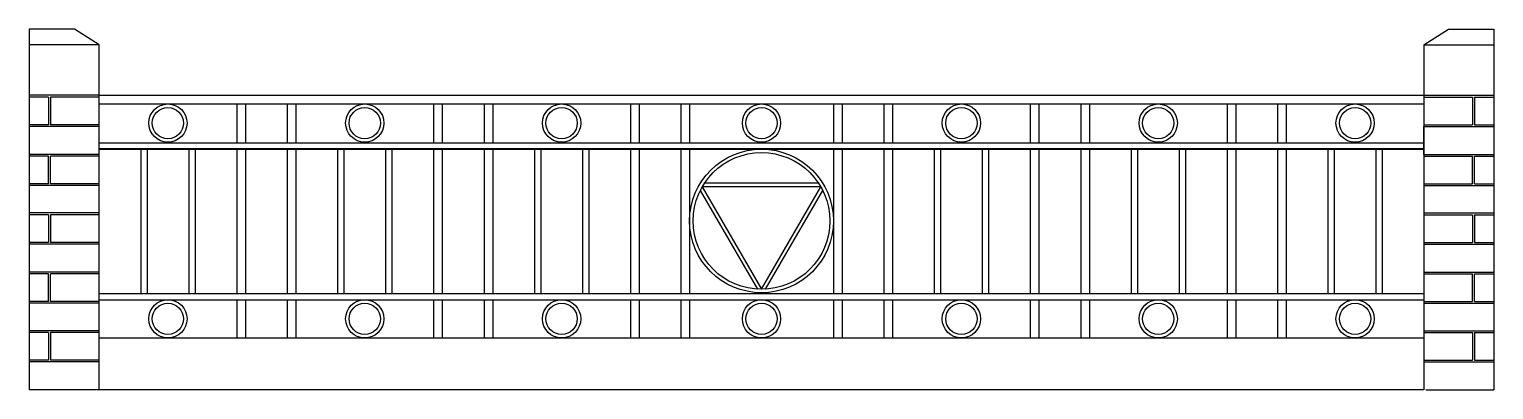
# Model space of a CAD drawing. Extents: x 175 to 4385, y 433 to 1471.
import ezdxf

# ---------------------------------------------------------------- set-up
doc = ezdxf.new("R2010")
doc.units = 0
doc.header["$LTSCALE"] = 0.85
doc.header["$MEASUREMENT"] = 0
for name, color, linetype in [('2', 2, 'CONTINUOUS'), ('3', 3, 'CONTINUOUS'), ('4', 4, 'CONTINUOUS'), ('7', 7, 'CONTINUOUS')]:
    doc.layers.add(name, color=color, linetype=linetype)

msp = doc.modelspace()

# ---------------------------------------------------------------- linework, layer by layer
at = {"layer": '2'}
for points in [[(304.8, 1470.5), (175, 1470.5)], [(375.5, 1425.9), (304.8, 1470.5)], [(4184.8, 1425.9), (4255.5, 1470.5)], [(4255.5, 1470.5), (4385.3, 1470.5)], [(4184.8, 1425.9), (4184.8, 433), (375.5, 433), (375.5, 1425.9)]]:
    msp.add_lwpolyline(points, dxfattribs=at)
at = {"layer": '3'}
for p, q in [((375.5, 1280.5), (175, 1280.5)), ((230.6, 1275.5), (175, 1275.5)), ((230.6, 1275.5), (230.6, 1195.5)), ((375.5, 1275.5), (235.6, 1275.5)), ((235.6, 1275.5), (235.6, 1195.5)), ((4184.8, 1280.5), (4385.3, 1280.5)), ((4184.8, 1275.5), (4324.7, 1275.5)), ((4324.7, 1275.5), (4324.7, 1195.5)), ((4329.7, 1275.5), (4385.3, 1275.5)), ((4329.7, 1275.5), (4329.7, 1195.5)), ((3052.8, 1255.5), (3052.8, 1143.5)), ((3077.8, 1255.5), (3077.8, 1143.5)), ((3197.8, 1255.5), (3197.8, 1143.5)), ((3222.8, 1255.5), (3222.8, 1143.5)), ((3618.8, 1255.5), (3618.8, 1143.5)), ((3643.8, 1255.5), (3643.8, 1143.5)), ((3763.8, 1255.5), (3763.8, 1143.5)), ((3788.8, 1255.5), (3788.8, 1143.5)), ((230.6, 1195.5), (175, 1195.5)), ((375.5, 1190.5), (175, 1190.5)), ((375.5, 1195.5), (235.6, 1195.5)), ((375.5, 1110.5), (375.5, 1190.5)), ((4184.8, 1195.5), (4324.7, 1195.5)), ((4184.8, 1190.5), (4385.3, 1190.5)), ((4184.8, 1110.5), (4184.8, 1190.5)), ((4329.7, 1195.5), (4385.3, 1195.5)), ((375.5, 1110.5), (175, 1110.5)), ((230.6, 1105.5), (175, 1105.5)), ((230.6, 1025.5), (230.6, 1105.5)), ((375.5, 1105.5), (235.6, 1105.5)), ((235.6, 1025.5), (235.6, 1105.5)), ((4184.8, 1110.5), (4385.3, 1110.5)), ((4184.8, 1105.5), (4324.7, 1105.5)), ((4324.7, 1025.5), (4324.7, 1105.5)), ((4329.7, 1105.5), (4385.3, 1105.5)), ((4329.7, 1025.5), (4329.7, 1105.5)), ((230.6, 1025.5), (175, 1025.5)), ((375.5, 1020.5), (175, 1020.5)), ((375.5, 1025.5), (235.6, 1025.5)), ((4184.8, 1025.5), (4324.7, 1025.5)), ((4184.8, 1020.5), (4385.3, 1020.5)), ((4329.7, 1025.5), (4385.3, 1025.5)), ((375.5, 941.8), (175, 941.8)), ((230.6, 936.8), (175, 936.8)), ((230.6, 936.8), (230.6, 856.8)), ((375.5, 936.8), (235.6, 936.8)), ((235.6, 936.8), (235.6, 856.8)), ((4184.8, 941.8), (4385.3, 941.8)), ((4184.8, 936.8), (4324.7, 936.8)), ((4324.7, 936.8), (4324.7, 856.8)), ((4329.7, 936.8), (4385.3, 936.8)), ((4329.7, 936.8), (4329.7, 856.8)), ((230.6, 856.8), (175, 856.8)), ((375.5, 851.8), (175, 851.8)), ((375.5, 856.8), (235.6, 856.8)), ((4184.8, 856.8), (4324.7, 856.8)), ((4184.8, 851.8), (4385.3, 851.8)), ((4329.7, 856.8), (4385.3, 856.8)), ((375.5, 771.8), (175, 771.8)), ((230.6, 766.8), (175, 766.8)), ((230.6, 686.8), (230.6, 766.8)), ((375.5, 766.8), (235.6, 766.8)), ((235.6, 686.8), (235.6, 766.8)), ((4184.8, 771.8), (4385.3, 771.8)), ((4184.8, 766.8), (4324.7, 766.8)), ((4324.7, 686.8), (4324.7, 766.8)), ((4329.7, 766.8), (4385.3, 766.8)), ((4329.7, 686.8), (4329.7, 766.8)), ((230.6, 686.8), (175, 686.8)), ((375.5, 681.8), (175, 681.8)), ((375.5, 686.8), (235.6, 686.8)), ((4184.8, 686.8), (4324.7, 686.8)), ((4184.8, 681.8), (4385.3, 681.8)), ((4329.7, 686.8), (4385.3, 686.8)), ((375.5, 603), (175, 603)), ((230.6, 598), (175, 598)), ((230.6, 598), (230.6, 518)), ((375.5, 598), (235.6, 598)), ((235.6, 598), (235.6, 518)), ((4184.8, 603), (4385.3, 603)), ((4184.8, 598), (4324.7, 598)), ((4324.7, 598), (4324.7, 518)), ((4329.7, 598), (4385.3, 598)), ((4329.7, 598), (4329.7, 518)), ((230.6, 518), (175, 518)), ((375.5, 513), (175, 513)), ((375.5, 518), (235.6, 518)), ((4184.8, 518), (4324.7, 518)), ((4184.8, 513), (4385.3, 513)), ((4329.7, 518), (4385.3, 518))]:
    msp.add_line(p, q, dxfattribs=at)
for points in [[(375.5, 1127.5), (4184.8, 1127.5)], [(2444.3, 1027.2), (2116, 1027.2)], [(2104.3, 1006.8), (2268.4, 722.5)], [(2291.9, 722.5), (2456.1, 1006.8)], [(2274.3, 712.2), (2274.4, 712.1)], [(2285.9, 712.1), (2286, 712.2)]]:
    msp.add_lwpolyline(points, dxfattribs=at)
msp.add_lwpolyline([(2280.2, 722.1), (2450.5, 1017.2), (2109.8, 1017.2)], close=True, dxfattribs=at)
for centre, radius in [((573.5, 1200.5), 55), ((573.5, 1200.5), 45), ((1139.5, 1200.5), 55), ((1139.5, 1200.5), 45), ((1705.5, 1200.5), 55), ((1705.5, 1200.5), 45), ((2280.2, 1200.5), 55), ((2280.2, 1200.5), 45), ((2854.8, 1200.5), 55), ((2854.8, 1200.5), 45), ((3420.8, 1200.5), 55), ((3420.8, 1200.5), 45), ((3986.8, 1200.5), 55), ((3986.8, 1200.5), 45), ((2280.2, 918.8), 196.7), ((573.5, 637.1), 55), ((573.5, 637.1), 45), ((1139.5, 637.1), 55), ((1139.5, 637.1), 45), ((1705.5, 637.1), 55), ((1705.5, 637.1), 45), ((2280.2, 637.1), 55), ((2280.2, 637.1), 45), ((2854.8, 637.1), 55), ((2854.8, 637.1), 45), ((3420.8, 637.1), 55), ((3420.8, 637.1), 45), ((3986.8, 637.1), 55), ((3986.8, 637.1), 45)]:
    msp.add_circle(centre, radius, dxfattribs=at)
at = {"layer": '4'}
for p, q in [((175, 1470.5), (175, 433)), ((4385.3, 1470.5), (4385.3, 433)), ((375.5, 582.1), (4184.8, 582.1)), ((375.5, 433), (175, 433)), ((4190.2, 433), (4385.3, 433))]:
    msp.add_line(p, q, dxfattribs=at)
at = {"layer": '7'}
for p, q in [((375.5, 1425.9), (175, 1425.9)), ((4184.8, 1425.9), (4385.3, 1425.9)), ((771.5, 1255.5), (771.5, 1143.5)), ((796.5, 1255.5), (796.5, 1143.5)), ((916.5, 1255.5), (916.5, 1143.5)), ((941.5, 1255.5), (941.5, 1143.5)), ((1337.5, 1255.5), (1337.5, 1143.5)), ((1362.5, 1255.5), (1362.5, 1143.5)), ((1482.5, 1255.5), (1482.5, 1143.5)), ((1507.5, 1255.5), (1507.5, 1143.5)), ((1903.5, 1255.5), (1903.5, 1143.5)), ((1928.5, 1255.5), (1928.5, 1143.5)), ((2048.5, 1255.5), (2048.5, 1143.5)), ((2073.5, 1255.5), (2073.5, 1143.5)), ((2486.8, 1255.5), (2486.8, 1143.5)), ((2511.8, 1255.5), (2511.8, 1143.5)), ((2631.8, 1255.5), (2631.8, 1143.5)), ((2656.8, 1255.5), (2656.8, 1143.5)), ((495.5, 1125.5), (495.5, 710.1)), ((513.5, 1125.5), (513.5, 710.1)), ((633.5, 1125.5), (633.5, 712.1)), ((651.5, 1125.5), (651.5, 712.1)), ((771.5, 1125.5), (771.5, 710.1)), ((796.5, 1125.5), (796.5, 710.1)), ((916.5, 1125.5), (916.5, 710.1)), ((941.5, 1125.5), (941.5, 710.1)), ((1061.5, 1125.5), (1061.5, 710.1)), ((1079.5, 1125.5), (1079.5, 710.1)), ((1199.5, 1125.5), (1199.5, 712.1)), ((1217.5, 1125.5), (1217.5, 712.1)), ((1337.5, 1125.5), (1337.5, 710.1)), ((1362.5, 1125.5), (1362.5, 710.1)), ((1482.5, 1125.5), (1482.5, 710.1)), ((1507.5, 1125.5), (1507.5, 710.1)), ((1627.5, 1125.5), (1627.5, 712.1)), ((1645.5, 1125.5), (1645.5, 712.1)), ((1765.5, 1125.5), (1765.5, 710.1)), ((1783.5, 1125.5), (1783.5, 710.1)), ((1903.5, 1125.5), (1903.5, 710.1)), ((1928.5, 1125.5), (1928.5, 710.1)), ((2048.5, 1125.5), (2048.5, 710.1)), ((2073.5, 1125.5), (2073.5, 710.1)), ((2486.8, 1125.5), (2486.8, 710.1)), ((2511.8, 1125.5), (2511.8, 710.1)), ((2631.8, 1125.5), (2631.8, 710.1)), ((2656.8, 1125.5), (2656.8, 710.1)), ((2776.8, 1125.5), (2776.8, 710.1)), ((2794.8, 1125.5), (2794.8, 710.1)), ((2914.8, 1125.5), (2914.8, 712.1)), ((2932.8, 1125.5), (2932.8, 712.1)), ((3052.8, 1125.5), (3052.8, 710.1)), ((3077.8, 1125.5), (3077.8, 710.1)), ((3197.8, 1125.5), (3197.8, 710.1)), ((3222.8, 1125.5), (3222.8, 710.1)), ((3342.8, 1125.5), (3342.8, 712.1)), ((3360.8, 1125.5), (3360.8, 712.1)), ((3480.8, 1125.5), (3480.8, 710.1)), ((3498.8, 1125.5), (3498.8, 710.1)), ((3618.8, 1125.5), (3618.8, 710.1)), ((3643.8, 1125.5), (3643.8, 710.1)), ((3763.8, 1125.5), (3763.8, 710.1)), ((3788.8, 1125.5), (3788.8, 710.1)), ((3908.8, 1125.5), (3908.8, 712.1)), ((3926.8, 1125.5), (3926.8, 712.1)), ((4046.8, 1125.5), (4046.8, 710.1)), ((4064.8, 1125.5), (4064.8, 710.1)), ((375.5, 710.1), (4184.8, 710.1)), ((375.5, 692.1), (4184.8, 692.1)), ((771.5, 692.1), (771.5, 582.1)), ((796.5, 692.1), (796.5, 582.1)), ((916.5, 692.1), (916.5, 582.1)), ((941.5, 692.1), (941.5, 582.1)), ((1337.5, 692.1), (1337.5, 582.1)), ((1362.5, 692.1), (1362.5, 582.1)), ((1482.5, 692.1), (1482.5, 582.1)), ((1507.5, 692.1), (1507.5, 582.1)), ((1903.5, 692.1), (1903.5, 582.1)), ((1928.5, 692.1), (1928.5, 582.1)), ((2048.5, 692.1), (2048.5, 582.1)), ((2073.5, 692.1), (2073.5, 582.1)), ((2486.8, 692.1), (2486.8, 582.1)), ((2511.8, 692.1), (2511.8, 582.1)), ((2631.8, 692.1), (2631.8, 582.1)), ((2656.8, 692.1), (2656.8, 582.1)), ((3052.8, 692.1), (3052.8, 582.1)), ((3077.8, 692.1), (3077.8, 582.1)), ((3197.8, 692.1), (3197.8, 582.1)), ((3222.8, 692.1), (3222.8, 582.1)), ((3618.8, 692.1), (3618.8, 582.1)), ((3643.8, 692.1), (3643.8, 582.1)), ((3763.8, 692.1), (3763.8, 582.1)), ((3788.8, 692.1), (3788.8, 582.1))]:
    msp.add_line(p, q, dxfattribs=at)
for points in [[(375.5, 1280.5), (4184.8, 1280.5)], [(375.5, 1255.5), (4184.8, 1255.5)], [(375.5, 1143.5), (4184.8, 1143.5)], [(375.5, 1125.5), (4184.8, 1125.5)]]:
    msp.add_lwpolyline(points, dxfattribs=at)
msp.add_circle((2280.2, 918.8), 206.7, dxfattribs=at)

doc.saveas('drawing.dxf')
